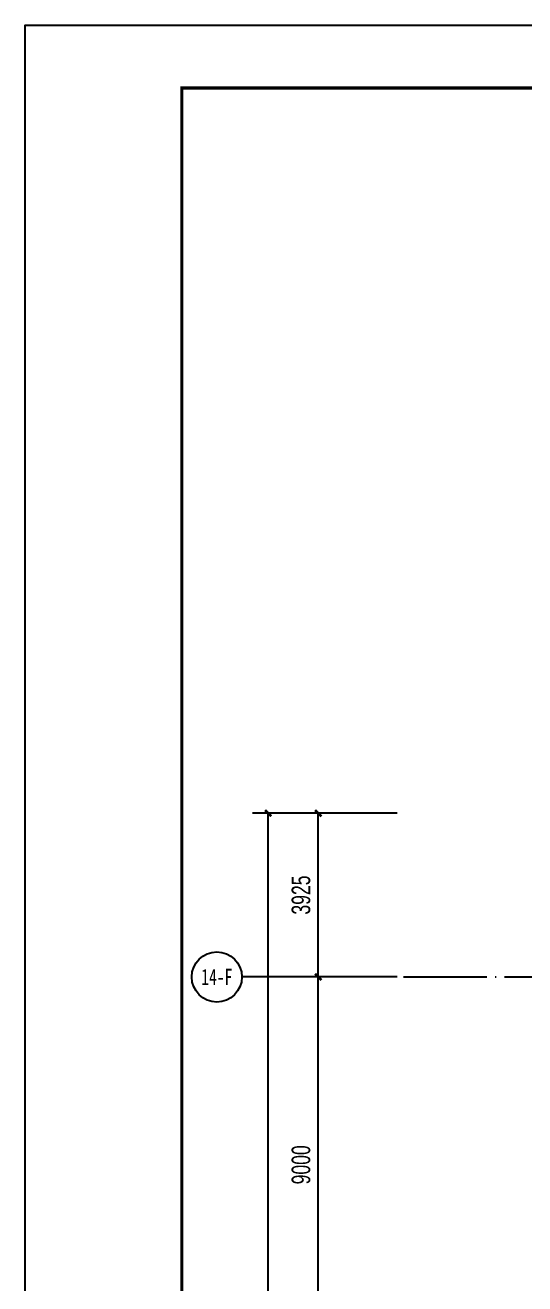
# Model space of a CAD drawing. Extents: x -409435 to 356702, y -107829 to 330904.
# Drawn here: x -18437 to -6462, y 300749 to 330904 of the extents above; entities that cross this region are included whole.
import ezdxf
from ezdxf.enums import TextEntityAlignment as Align
from ezdxf.xclip import XClip

# ---------------------------------------------------------------- set-up
doc = ezdxf.new("R2010")
doc.units = 0
doc.header["$LTSCALE"] = 1000
doc.header["$MEASUREMENT"] = 0
doc.header["$XCLIPFRAME"] = 0
doc.linetypes.add('104-14# 核心筒$0$DOTE', pattern=[2.42, 2, -0.2, 0.02, -0.2])
for name, color, linetype in [('104-14# 核心筒$0$01-标注_轴线坐标', 132, 'Continuous'), ('104-14# 核心筒$0$A_AXIS-轴线', 36, '104-14# 核心筒$0$DOTE'), ('104-14# 核心筒$0$AXIS_TEXT', 7, 'Continuous'), ('AXIS_TEXT', 7, 'Continuous')]:
    doc.layers.add(name, color=color, linetype=linetype)
doc.styles.add('104-14# 核心筒$0$_TCH_AXIS', font='STXIHEI_0.TTF', dxfattribs={"width": 0.8})
doc.styles.add('104-14# 核心筒$0$_TCH_DIM_T3', font='ros.shx', dxfattribs={"width": 0.705882, "bigfont": 'jd.shx'})
doc.styles.add('COMPLEX', font='COMPLEX')
doc.dimstyles.new('104-14# 核心筒$0$_TCH_ARCH&&150', dxfattribs={"dimtxt": 446.25, "dimasz": 150, "dimexe": 375, "dimexo": 450, "dimgap": 189.375, "dimtad": 1, "dimdec": 0, "dimzin": 0, "dimdsep": 46, "dimtxsty": '104-14# 核心筒$0$_TCH_DIM_T3', "dimblk": '104-14# 核心筒$0$_ArchTick', "dimcen": 0.09, "dimclrt": 7, "dimazin": 2, "dimtfac": 1, "dimtdec": 0, "dimtix": 1, "dimtmove": 2, "dimatfit": 3, "dimfxl": 0, "dimtolj": 1, "dimtzin": 0, "dimarcsym": 0})

# ---------------------------------------------------------------- blocks, each defined once
blk = doc.blocks.new('图框-A1+1-4')
for points, const_width in [([(0, 0), (1051, 0), (1051, 594), (0, 594)], 0.05), ([(976, 584), (25, 584), (25, 10), (976, 10)], 0.5)]:
    blk.add_lwpolyline(points, close=True, dxfattribs=dict(const_width=const_width))
blk = doc.blocks.new('_AXISO')
blk.add_circle((0, 0), 0.5)
at = {"layer": 'AXIS_TEXT', "style": 'COMPLEX', "width": 1.041667}
blk.add_attdef('A', text='', height=0.56, dxfattribs=at).set_placement((-0.25, -0.28), (0.25, -0.28), align=Align.FIT)
blk = doc.blocks.new('104-14# 核心筒$0$_ArchTick')
at = {"color": 0, "linetype": 'ByBlock', "const_width": 0.4}
blk.add_lwpolyline([(-0.5, -0.5), (0.5, 0.5)], dxfattribs=at)
blk = doc.blocks.new('*D2857')
at = {"layer": '104-14# 核心筒$0$01-标注_轴线坐标', "color": 0, "lineweight": -2, "transparency": 16777216}
for p, q in [((-9520, 308100), (-11788, 308100)), ((-11413, 299100), (-11413, 308100)), ((-9520, 299100), (-11788, 299100))]:
    blk.add_line(p, q, dxfattribs=at)
at = {"layer": 'Defpoints', "color": 0, "transparency": 16777216}
for p in [(-11413, 308100), (-9070, 308100), (-9070, 299100)]:
    blk.add_point(p, dxfattribs=at)
at = {"layer": '104-14# 核心筒$0$01-标注_轴线坐标', "color": 0, "lineweight": -2, "transparency": 16777216, "xscale": 150, "yscale": 150, "zscale": 150}
for p, rotation in [((-11413, 308100), 90), ((-11413, 299100), 270)]:
    blk.add_blockref('104-14# 核心筒$0$_ArchTick', p, dxfattribs=dict(at, rotation=rotation))
at = {"layer": '104-14# 核心筒$0$01-标注_轴线坐标', "color": 7, "transparency": 16777216, "insert": (-11825, 303600), "char_height": 446.2, "attachment_point": 5, "rotation": 90, "style": '104-14# 核心筒$0$_TCH_DIM_T3'}
blk.add_mtext('\\A1;9000', dxfattribs=at)
blk = doc.blocks.new('*D2858')
at = {"layer": '104-14# 核心筒$0$01-标注_轴线坐标', "color": 0, "lineweight": -2, "transparency": 16777216}
for p, q in [((-9520, 312025), (-11788, 312025)), ((-11413, 308100), (-11413, 312025)), ((-9520, 308100), (-11788, 308100))]:
    blk.add_line(p, q, dxfattribs=at)
at = {"layer": 'Defpoints', "color": 0, "transparency": 16777216}
for p in [(-11413, 312025), (-9070, 312025), (-9070, 308100)]:
    blk.add_point(p, dxfattribs=at)
at = {"layer": '104-14# 核心筒$0$01-标注_轴线坐标', "color": 0, "lineweight": -2, "transparency": 16777216, "xscale": 150, "yscale": 150, "zscale": 150}
for p, rotation in [((-11413, 312025), 90), ((-11413, 308100), 270)]:
    blk.add_blockref('104-14# 核心筒$0$_ArchTick', p, dxfattribs=dict(at, rotation=rotation))
at = {"layer": '104-14# 核心筒$0$01-标注_轴线坐标', "color": 7, "transparency": 16777216, "insert": (-11825, 310063), "char_height": 446.2, "attachment_point": 5, "rotation": 90, "style": '104-14# 核心筒$0$_TCH_DIM_T3'}
blk.add_mtext('\\A1;3925', dxfattribs=at)
blk = doc.blocks.new('*D2878')
at = {"layer": '104-14# 核心筒$0$01-标注_轴线坐标', "color": 0, "lineweight": -2, "transparency": 16777216}
for p, q in [((-9520, 312025), (-12988, 312025)), ((-12613, 262384), (-12613, 312025)), ((-9520, 262384), (-12988, 262384))]:
    blk.add_line(p, q, dxfattribs=at)
at = {"layer": 'Defpoints', "color": 0, "transparency": 16777216}
for p in [(-12613, 312025), (-9070, 312025), (-9070, 262384)]:
    blk.add_point(p, dxfattribs=at)
at = {"layer": '104-14# 核心筒$0$01-标注_轴线坐标', "color": 0, "lineweight": -2, "transparency": 16777216, "xscale": 150, "yscale": 150, "zscale": 150}
for p, rotation in [((-12613, 312025), 90), ((-12613, 262384), 270)]:
    blk.add_blockref('104-14# 核心筒$0$_ArchTick', p, dxfattribs=dict(at, rotation=rotation))
at = {"layer": '104-14# 核心筒$0$01-标注_轴线坐标', "color": 7, "transparency": 16777216, "insert": (-13025, 287204), "char_height": 446.2, "attachment_point": 5, "rotation": 90, "style": '104-14# 核心筒$0$_TCH_DIM_T3'}
blk.add_mtext('\\A1;49641', dxfattribs=at)
blk = doc.blocks.new('104-14# 核心筒')
at = {"layer": '104-14# 核心筒$0$01-标注_轴线坐标'}
blk.add_line((-9907.7, 308100), (-13243.8, 308100), dxfattribs=at)
at = {"layer": '104-14# 核心筒$0$A_AXIS-轴线'}
blk.add_line((-9370.1, 308100), (120259.9, 308100), dxfattribs=at)
at = {"layer": '104-14# 核心筒$0$01-标注_轴线坐标'}
ref = blk.add_blockref('_AXISO', (-13843.8, 308100), dxfattribs=dict(at, xscale=1200, yscale=1200, zscale=1200))
ref.add_attrib('A', '14-F', dxfattribs={"layer": '104-14# 核心筒$0$AXIS_TEXT', "height": 391.75, "style": '104-14# 核心筒$0$_TCH_AXIS', "width": 0.920042}).set_placement((-14215.3, 307904.1), (-13472.3, 307904.1), align=Align.FIT)
for p1, p2, distance, picture, middle in [((-9070, 262383.6), (-9070, 312025), 3542.6, '*D2878', (-13025.1, 287204.3)), ((-9070, 308100), (-9070, 312025), 2342.6, '*D2858', (-11825.1, 310062.5)), ((-9070, 299100), (-9070, 308100), 2342.6, '*D2857', (-11825.1, 303600))]:
    dim = blk.add_aligned_dim(p1=p1, p2=p2, distance=distance, dimstyle='104-14# 核心筒$0$_TCH_ARCH&&150', dxfattribs=at)
    dim.commit()
    dim.dimension.update_dxf_attribs({"geometry": picture, "text_midpoint": middle})
blk = doc.blocks.new('X-104 14#平面')
blk.add_lwpolyline([(139216.5, 241800), (-18433.5, 241800), (-18433.5, 330900), (139216.5, 330900)], close=True)
at = {"xscale": 150, "yscale": 150, "zscale": 150}
blk.add_blockref('图框-A1+1-4', (-18433.5, 241800), dxfattribs=at)
ref = blk.add_blockref('104-14# 核心筒', (0, 0))
XClip(ref).set_block_clipping_path([(-38664.3623821461, -25500), (139216.5485069363, 330900)])

msp = doc.modelspace()

# ---------------------------------------------------------------- block references
msp.add_blockref('X-104 14#平面', (0, 0))

doc.saveas('drawing.dxf')
